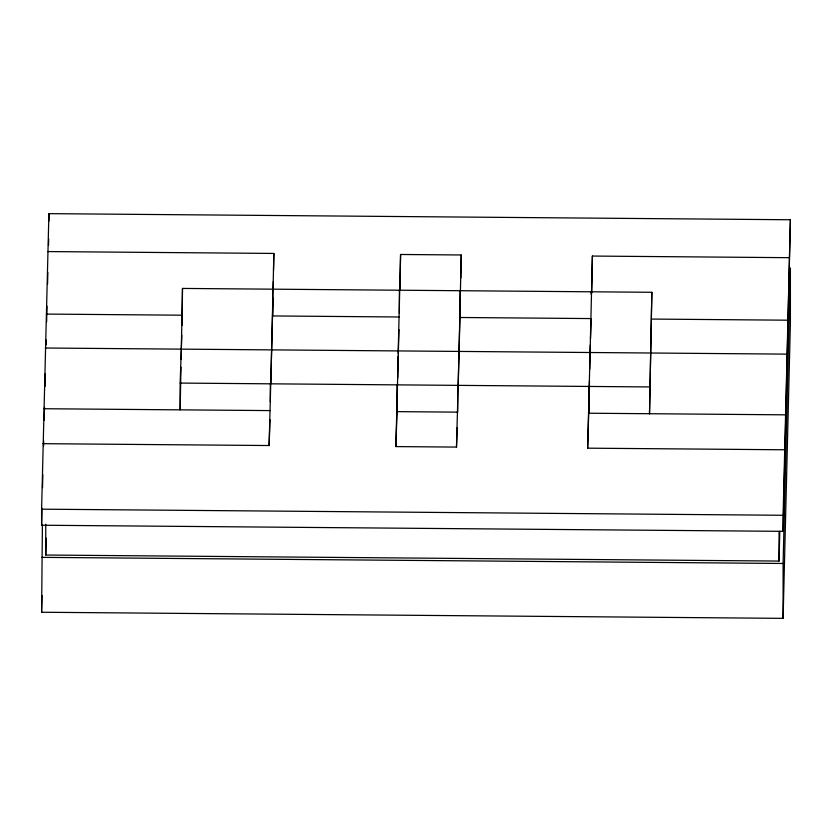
<?xml version="1.0" encoding="UTF-8"?>
<svg xmlns="http://www.w3.org/2000/svg" width="832" height="832" viewBox="0 0 832 832"><rect width="100%" height="100%" fill="white"/><g stroke="black" fill="none" stroke-linecap="round" stroke-linejoin="round"><path stroke-width="1.25" d="M41.6 509.174L48.901 213.647L790.4 219.752L783.099 531.346L41.6 525.231L41.6 509.174L783.099 515.278L790.4 219.752M180.97 367.224L180.149 409.854L180.149 383.074L181.792 335.317M181.126 359.476L182.489 288.434L651.851 292.292L649.511 413.722L651.851 292.292M42.879 443.674L269.11 445.536L273 298.085M270.837 383.469L273.863 253.438L47.622 251.566M273.146 290.43L273.322 281.497M273.541 270.015L273.863 253.438M457.163 427.669L456.498 447.086L395.845 446.586L398.954 329.555M397.696 378.05L398.112 356.096M398.164 353.506L400.587 254.478L461.25 254.977L460.803 277.94M399.901 290.202L400.587 254.478M456.498 447.086L460.21 308.558M458.224 385.008L461.25 254.977M784.378 449.779L587.652 448.167L590.283 344.968M589.15 397.717L587.652 448.167M589.378 386.09L589.472 380.921M589.701 369.304L592.394 256.058L789.121 257.681M591.687 293.051L592.394 256.058M41.6 525.231L42.016 508.383M42.526 487.646L42.848 474.687M43.555 446.17L43.68 440.981M44.2 420.243L44.512 407.285M45.032 386.547L45.344 373.578M46.051 345.062L46.186 339.882M46.634 321.734L47.018 306.176M47.559 284.149L47.85 272.48M48.516 245.263L48.682 238.784M783.099 618.353L783.099 563.472L790.4 267.946L790.4 322.826L783.099 618.353L41.6 612.248L42.401 524.961M41.6 612.248L42.016 595.504M779.792 531.211L779.054 561.07L45.76 555.027L46.176 538.148M182.146 325.26L182.489 288.434M269.11 445.536L270.005 419.65M395.845 446.586L397.051 411.642L397.051 384.862M590.502 338.686L591.146 319.831M46.426 314.08L182.489 315.203M399.381 316.992L272.657 315.942L272.657 289.172M591.188 318.573L460.044 317.491L460.044 290.711M651.851 319.072L787.914 320.195M45.25 348.015L786.75 354.13M180.149 383.074L649.511 386.942M44.086 408.73L270.317 410.592M397.051 411.642L457.704 412.142L457.704 385.362M785.574 414.835L588.848 413.223L588.848 386.443M41.6 557.357L783.099 563.472M783.099 515.278L783.099 531.346M779.054 531.513L779.054 561.07M591.188 291.793L591.188 294.351M399.381 290.212L399.381 313.165M270.317 383.822L270.317 401.669M48.901 213.647L48.901 221.062M45.76 524.181L45.76 555.027"/></g></svg>
